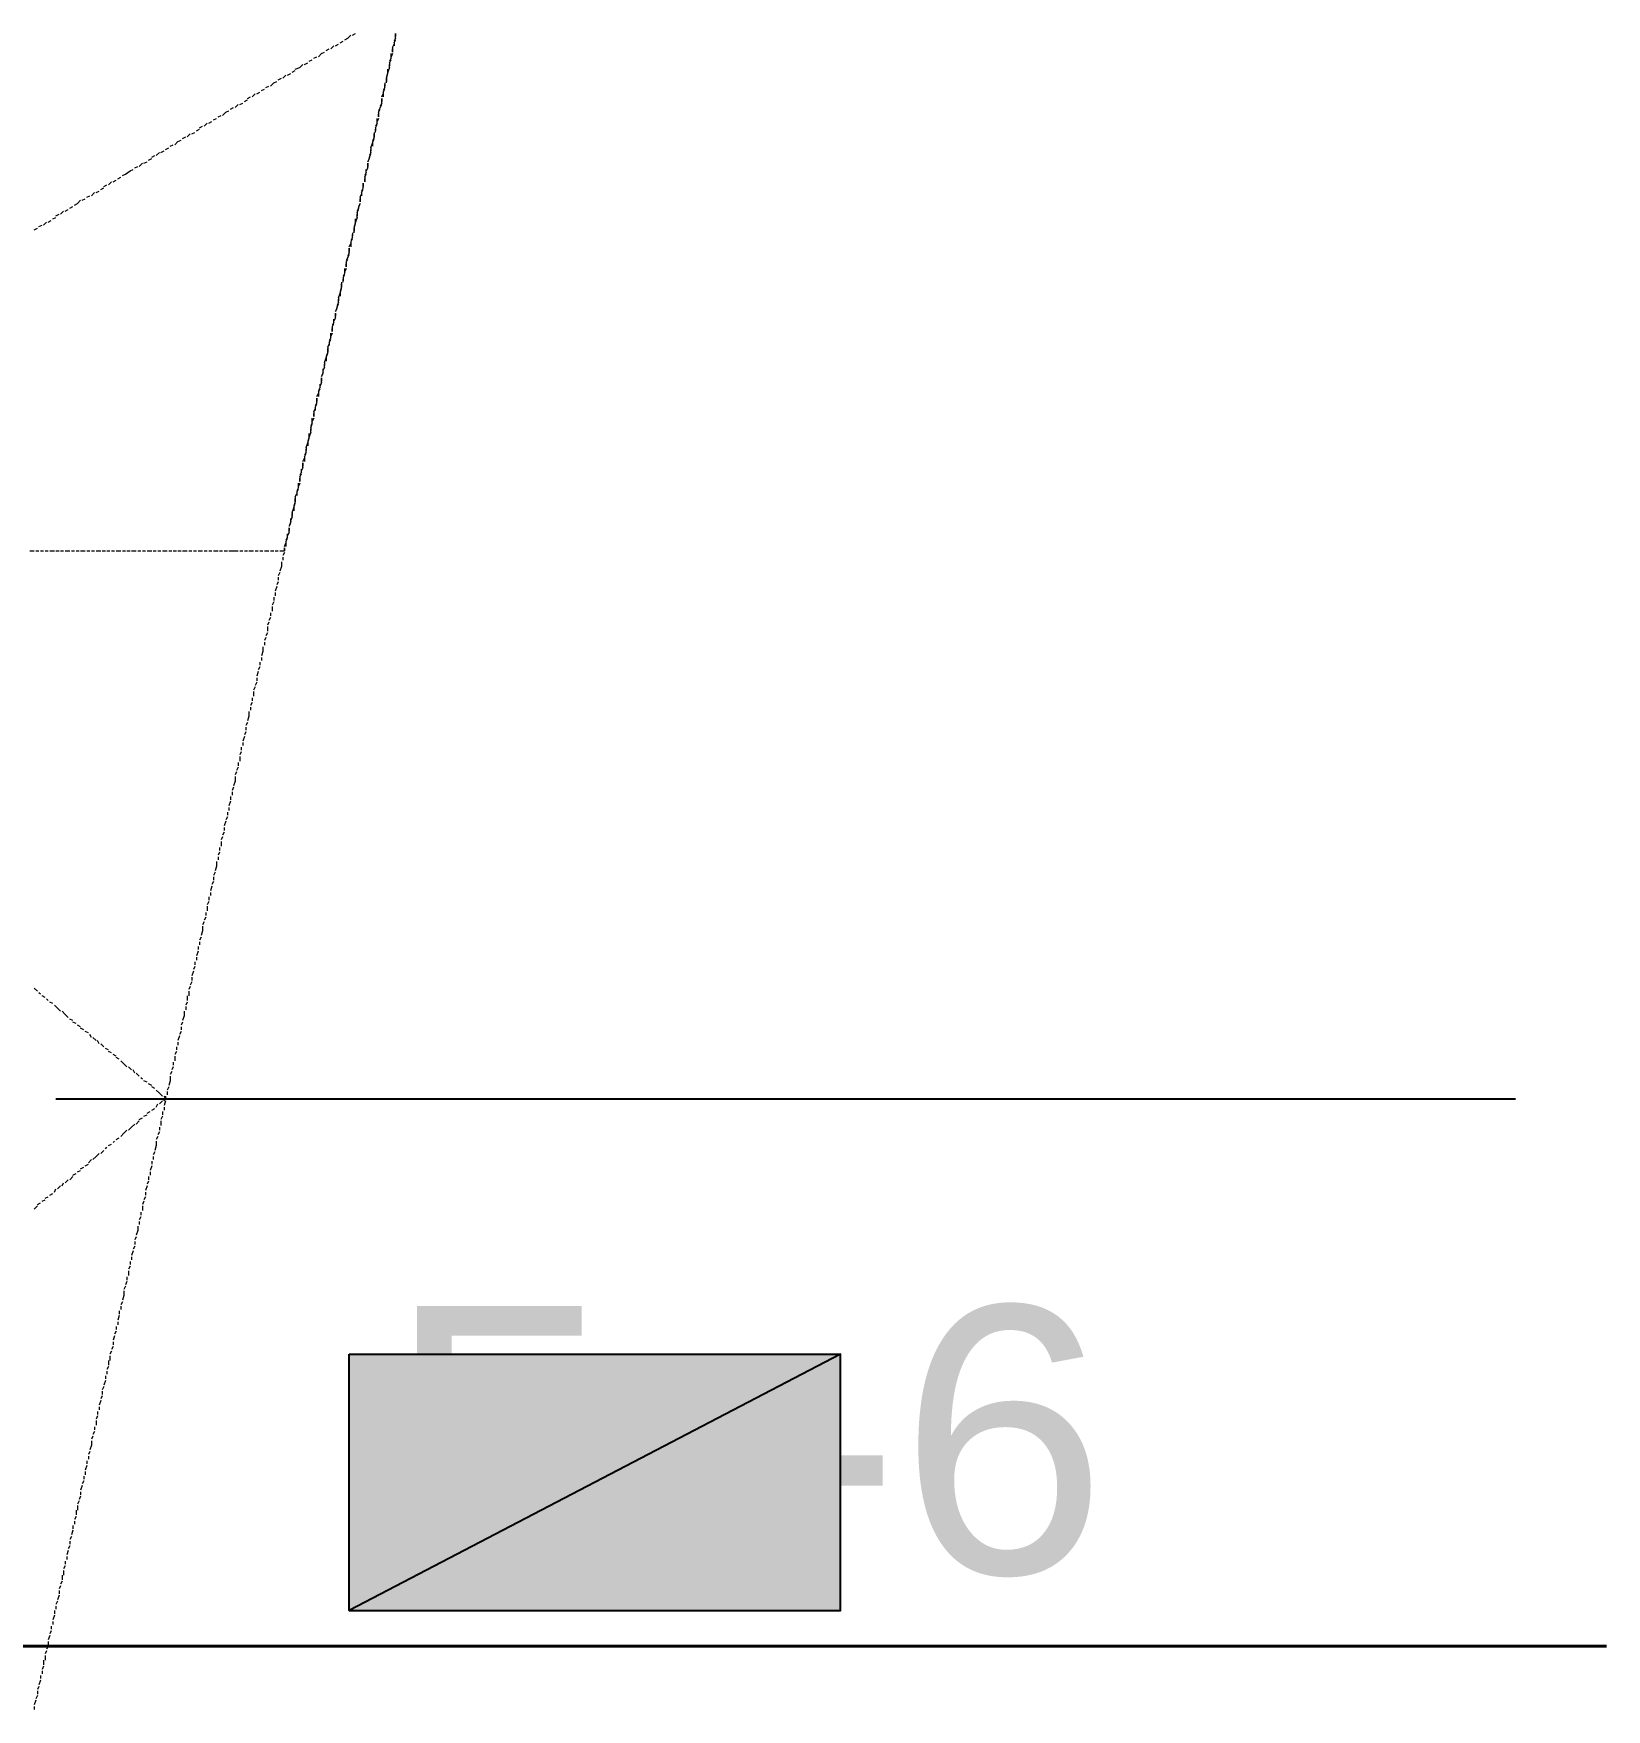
# Model space of a CAD drawing. Extents: x 0 to 604, y 0 to 420.
# Drawn here: x 296.43 to 317.99, y 194.94 to 217.91 of the extents above; entities that cross this region are included whole.
import ezdxf

# ---------------------------------------------------------------- set-up
doc = ezdxf.new("R2010")
doc.units = 0
doc.styles.add('TEYPDFCAD_TEXT', font='arial.ttf')

msp = doc.modelspace()

# ---------------------------------------------------------------- hatches: boundary and pattern name
at = {"true_color": 0xffffff}
h = msp.add_hatch(color=0, dxfattribs=at)
h.paths.add_polyline_path([(300.757, 199.813), (307.488, 199.813), (300.757, 196.3)])
h.paths.add_polyline_path([(307.488, 199.813), (300.757, 196.3), (307.488, 196.3)])

# ---------------------------------------------------------------- linework, layer by layer
at = {"color": 7, "lineweight": 5}
for p, q in [((300.503, 217.699), (300.545, 217.742)), ((300.567, 217.742), (300.609, 217.763)), ((300.63, 217.784), (300.673, 217.805)), ((300.694, 217.826), (300.736, 217.847)), ((300.736, 217.847), (300.778, 217.89)), ((300.8, 217.89), (300.842, 217.911)), ((301.35, 217.72), (301.371, 217.763)), ((301.35, 217.72), (301.35, 217.657)), ((301.392, 217.847), (301.371, 217.805)), ((301.371, 217.784), (301.392, 217.826)), ((301.371, 217.784), (301.371, 217.742)), ((301.392, 217.847), (301.392, 217.911)), ((301.392, 217.911), (301.392, 217.869)), ((300.08, 217.445), (300.122, 217.488)), ((300.143, 217.488), (300.186, 217.509)), ((300.207, 217.53), (300.249, 217.551)), ((300.27, 217.572), (300.313, 217.593)), ((300.334, 217.593), (300.376, 217.636)), ((300.376, 217.636), (300.418, 217.657)), ((300.44, 217.678), (300.482, 217.699)), ((301.329, 217.572), (301.308, 217.53)), ((301.308, 217.509), (301.329, 217.551)), ((301.308, 217.509), (301.308, 217.466)), ((301.308, 217.445), (301.308, 217.488)), ((301.329, 217.572), (301.329, 217.636)), ((301.35, 217.636), (301.329, 217.593)), ((301.35, 217.657), (301.35, 217.699)), ((299.783, 217.276), (299.826, 217.297)), ((299.847, 217.297), (299.889, 217.339)), ((299.911, 217.339), (299.953, 217.361)), ((299.974, 217.382), (300.016, 217.403)), ((300.016, 217.424), (300.08, 217.445)), ((301.286, 217.382), (301.265, 217.318)), ((301.265, 217.297), (301.286, 217.361)), ((301.265, 217.233), (301.265, 217.297)), ((301.265, 217.297), (301.265, 217.255)), ((301.308, 217.445), (301.286, 217.382)), ((301.286, 217.382), (301.286, 217.424)), ((299.36, 217.022), (299.402, 217.043)), ((299.424, 217.043), (299.466, 217.085)), ((299.487, 217.085), (299.529, 217.107)), ((299.551, 217.128), (299.593, 217.149)), ((299.614, 217.17), (299.656, 217.191)), ((299.678, 217.191), (299.72, 217.233)), ((299.72, 217.233), (299.762, 217.255)), ((301.202, 217.043), (301.223, 217.085)), ((301.244, 217.17), (301.223, 217.128)), ((301.223, 217.107), (301.244, 217.149)), ((301.223, 217.107), (301.223, 217.043)), ((301.244, 217.233), (301.244, 217.191)), ((301.244, 217.17), (301.244, 217.212)), ((299.021, 216.789), (299.064, 216.831)), ((299.064, 216.831), (299.106, 216.852)), ((299.127, 216.874), (299.17, 216.895)), ((299.191, 216.895), (299.233, 216.937)), ((299.254, 216.937), (299.297, 216.958)), ((299.318, 216.98), (299.36, 217.001)), ((301.18, 216.895), (301.159, 216.852)), ((301.159, 216.831), (301.18, 216.874)), ((301.159, 216.831), (301.159, 216.768)), ((301.159, 216.768), (301.159, 216.81)), ((301.202, 216.958), (301.18, 216.916)), ((301.18, 216.895), (301.202, 216.937)), ((301.202, 216.958), (301.202, 217.022)), ((301.202, 217.022), (301.202, 216.98)), ((298.662, 216.577), (298.704, 216.599)), ((298.704, 216.62), (298.746, 216.641)), ((298.767, 216.641), (298.81, 216.683)), ((298.831, 216.683), (298.873, 216.704)), ((298.894, 216.726), (298.937, 216.747)), ((298.958, 216.768), (299, 216.789)), ((301.138, 216.683), (301.117, 216.641)), ((301.117, 216.62), (301.138, 216.662)), ((301.117, 216.62), (301.117, 216.577)), ((301.117, 216.556), (301.117, 216.599)), ((301.138, 216.683), (301.138, 216.747)), ((301.159, 216.747), (301.138, 216.704)), ((298.238, 216.323), (298.281, 216.345)), ((298.302, 216.366), (298.344, 216.387)), ((298.365, 216.387), (298.408, 216.429)), ((298.408, 216.429), (298.45, 216.45)), ((298.471, 216.471), (298.514, 216.493)), ((298.535, 216.493), (298.577, 216.535)), ((298.598, 216.535), (298.64, 216.556)), ((301.053, 216.345), (301.075, 216.408)), ((301.053, 216.345), (301.053, 216.302)), ((301.096, 216.493), (301.075, 216.429)), ((301.075, 216.408), (301.096, 216.471)), ((301.075, 216.408), (301.075, 216.366)), ((301.096, 216.556), (301.096, 216.493)), ((301.096, 216.493), (301.096, 216.535)), ((297.878, 216.09), (297.921, 216.133)), ((297.942, 216.133), (297.984, 216.154)), ((298.005, 216.175), (298.048, 216.196)), ((298.048, 216.218), (298.09, 216.239)), ((298.111, 216.239), (298.154, 216.281)), ((298.175, 216.281), (298.217, 216.302)), ((301.032, 216.218), (301.011, 216.154)), ((301.011, 216.154), (301.032, 216.196)), ((301.011, 216.069), (301.011, 216.133)), ((301.011, 216.133), (301.011, 216.09)), ((301.053, 216.281), (301.032, 216.239)), ((301.032, 216.218), (301.053, 216.26)), ((301.053, 216.281), (301.053, 216.323)), ((297.455, 215.836), (297.497, 215.879)), ((297.519, 215.879), (297.561, 215.9)), ((297.582, 215.921), (297.625, 215.942)), ((297.646, 215.964), (297.688, 215.985)), ((297.688, 215.985), (297.752, 216.027)), ((297.752, 216.027), (297.794, 216.048)), ((297.815, 216.069), (297.857, 216.09)), ((300.99, 216.006), (300.969, 215.964)), ((300.969, 215.942), (300.99, 215.985)), ((300.969, 215.942), (300.969, 215.879)), ((300.969, 215.879), (300.969, 215.921)), ((301.011, 216.069), (300.99, 216.027)), ((300.99, 216.006), (300.99, 216.048)), ((297.159, 215.667), (297.201, 215.688)), ((297.222, 215.688), (297.265, 215.731)), ((297.286, 215.731), (297.328, 215.752)), ((297.349, 215.773), (297.392, 215.794)), ((297.392, 215.815), (297.434, 215.836)), ((300.905, 215.667), (300.926, 215.709)), ((300.905, 215.667), (300.905, 215.604)), ((300.948, 215.794), (300.926, 215.752)), ((300.926, 215.731), (300.948, 215.773)), ((300.926, 215.731), (300.926, 215.688)), ((300.948, 215.794), (300.948, 215.858)), ((300.948, 215.858), (300.948, 215.815)), ((296.735, 215.413), (296.778, 215.434)), ((296.799, 215.434), (296.841, 215.477)), ((296.863, 215.477), (296.905, 215.498)), ((296.926, 215.519), (296.968, 215.54)), ((296.99, 215.561), (297.032, 215.583)), ((297.032, 215.583), (297.074, 215.625)), ((297.095, 215.625), (297.138, 215.646)), ((300.884, 215.519), (300.863, 215.477)), ((300.863, 215.456), (300.884, 215.498)), ((300.863, 215.456), (300.863, 215.413)), ((300.863, 215.392), (300.863, 215.434)), ((300.884, 215.519), (300.905, 215.583)), ((300.905, 215.583), (300.884, 215.54)), ((300.905, 215.604), (300.905, 215.646)), ((296.439, 215.223), (296.481, 215.244)), ((296.503, 215.265), (296.545, 215.286)), ((296.566, 215.286), (296.608, 215.328)), ((296.63, 215.328), (296.672, 215.35)), ((296.693, 215.371), (296.735, 215.392)), ((300.842, 215.328), (300.821, 215.265)), ((300.821, 215.244), (300.842, 215.307)), ((300.821, 215.18), (300.821, 215.244)), ((300.821, 215.244), (300.821, 215.202)), ((300.863, 215.392), (300.842, 215.328)), ((300.842, 215.328), (300.842, 215.371)), ((300.757, 214.99), (300.778, 215.032)), ((300.757, 214.905), (300.757, 214.969)), ((300.757, 214.969), (300.757, 214.926)), ((300.8, 215.117), (300.778, 215.075)), ((300.778, 215.053), (300.8, 215.096)), ((300.778, 215.053), (300.778, 214.99)), ((300.8, 215.18), (300.8, 215.138)), ((300.8, 215.117), (300.8, 215.159)), ((300.736, 214.842), (300.715, 214.799)), ((300.715, 214.778), (300.736, 214.821)), ((300.715, 214.778), (300.715, 214.715)), ((300.715, 214.715), (300.715, 214.757)), ((300.757, 214.905), (300.736, 214.863)), ((300.736, 214.842), (300.757, 214.884)), ((300.651, 214.503), (300.651, 214.44)), ((300.694, 214.63), (300.673, 214.588)), ((300.673, 214.566), (300.694, 214.609)), ((300.673, 214.566), (300.673, 214.524)), ((300.673, 214.503), (300.673, 214.545)), ((300.694, 214.63), (300.694, 214.693)), ((300.715, 214.693), (300.694, 214.651)), ((300.609, 214.291), (300.63, 214.355)), ((300.609, 214.291), (300.609, 214.249)), ((300.651, 214.44), (300.63, 214.376)), ((300.63, 214.355), (300.651, 214.418)), ((300.63, 214.355), (300.63, 214.312)), ((300.651, 214.44), (300.651, 214.482)), ((300.588, 214.164), (300.567, 214.101)), ((300.567, 214.101), (300.588, 214.143)), ((300.567, 214.016), (300.567, 214.08)), ((300.567, 214.08), (300.567, 214.037)), ((300.609, 214.228), (300.588, 214.185)), ((300.588, 214.164), (300.609, 214.207)), ((300.609, 214.228), (300.609, 214.27)), ((300.545, 213.953), (300.524, 213.91)), ((300.524, 213.889), (300.545, 213.931)), ((300.524, 213.889), (300.524, 213.826)), ((300.524, 213.826), (300.524, 213.868)), ((300.567, 214.016), (300.545, 213.974)), ((300.545, 213.953), (300.545, 213.995)), ((300.461, 213.614), (300.482, 213.656)), ((300.461, 213.614), (300.461, 213.55)), ((300.461, 213.55), (300.461, 213.593)), ((300.503, 213.741), (300.482, 213.699)), ((300.482, 213.678), (300.503, 213.72)), ((300.482, 213.678), (300.482, 213.635)), ((300.503, 213.741), (300.503, 213.804)), ((300.524, 213.804), (300.503, 213.762)), ((300.418, 213.402), (300.44, 213.466)), ((300.418, 213.402), (300.418, 213.36)), ((300.418, 213.339), (300.418, 213.381)), ((300.461, 213.55), (300.44, 213.487)), ((300.44, 213.466), (300.461, 213.529)), ((300.44, 213.466), (300.44, 213.423)), ((300.376, 213.127), (300.355, 213.085)), ((300.397, 213.275), (300.376, 213.212)), ((300.376, 213.212), (300.397, 213.254)), ((300.376, 213.127), (300.376, 213.191)), ((300.376, 213.191), (300.376, 213.148)), ((300.418, 213.339), (300.397, 213.297)), ((300.397, 213.275), (300.397, 213.318)), ((300.313, 212.937), (300.334, 212.979)), ((300.313, 212.852), (300.313, 212.916)), ((300.313, 212.916), (300.313, 212.873)), ((300.355, 213.064), (300.334, 213.021)), ((300.334, 213), (300.355, 213.042)), ((300.334, 213), (300.334, 212.937)), ((300.355, 213.064), (300.355, 213.106)), ((300.27, 212.725), (300.291, 212.767)), ((300.27, 212.725), (300.27, 212.661)), ((300.27, 212.661), (300.27, 212.704)), ((300.313, 212.852), (300.291, 212.81)), ((300.291, 212.788), (300.313, 212.831)), ((300.291, 212.788), (300.291, 212.746)), ((300.228, 212.45), (300.207, 212.386)), ((300.249, 212.577), (300.228, 212.535)), ((300.228, 212.513), (300.249, 212.556)), ((300.228, 212.513), (300.228, 212.471)), ((300.228, 212.45), (300.228, 212.492)), ((300.249, 212.577), (300.249, 212.64)), ((300.27, 212.64), (300.249, 212.598)), ((300.164, 212.238), (300.186, 212.302)), ((300.164, 212.238), (300.164, 212.196)), ((300.164, 212.175), (300.164, 212.217)), ((300.207, 212.386), (300.186, 212.323)), ((300.186, 212.302), (300.207, 212.365)), ((300.186, 212.302), (300.186, 212.259)), ((300.207, 212.386), (300.207, 212.429)), ((300.122, 212.048), (300.143, 212.09)), ((300.122, 211.963), (300.122, 212.026)), ((300.122, 212.026), (300.122, 211.984)), ((300.164, 212.175), (300.143, 212.132)), ((300.143, 212.111), (300.164, 212.154)), ((300.143, 212.111), (300.143, 212.048)), ((300.059, 211.688), (300.059, 211.751)), ((300.08, 211.751), (300.059, 211.709)), ((300.101, 211.899), (300.08, 211.857)), ((300.08, 211.836), (300.101, 211.878)), ((300.08, 211.836), (300.08, 211.773)), ((300.08, 211.773), (300.08, 211.815)), ((300.122, 211.963), (300.101, 211.921)), ((300.101, 211.899), (300.101, 211.942)), ((300.016, 211.561), (300.038, 211.603)), ((300.016, 211.561), (300.016, 211.497)), ((300.016, 211.497), (300.016, 211.54)), ((300.059, 211.688), (300.038, 211.645)), ((300.038, 211.624), (300.059, 211.667)), ((300.038, 211.624), (300.038, 211.582)), ((299.974, 211.286), (299.953, 211.243)), ((299.974, 211.349), (299.995, 211.413)), ((299.974, 211.349), (299.974, 211.307)), ((299.974, 211.286), (299.974, 211.328)), ((300.016, 211.497), (299.995, 211.434)), ((299.995, 211.413), (300.016, 211.476)), ((299.995, 211.413), (299.995, 211.37)), ((299.932, 211.074), (299.911, 211.032)), ((299.953, 211.222), (299.932, 211.159)), ((299.932, 211.159), (299.953, 211.201)), ((299.932, 211.074), (299.932, 211.137)), ((299.932, 211.137), (299.932, 211.095)), ((299.953, 211.222), (299.953, 211.264)), ((299.868, 210.883), (299.889, 210.926)), ((299.868, 210.82), (299.868, 210.862)), ((299.868, 210.862), (299.868, 210.82)), ((299.911, 211.011), (299.889, 210.968)), ((299.889, 210.947), (299.911, 210.989)), ((299.889, 210.947), (299.889, 210.883)), ((299.911, 211.011), (299.911, 211.053)), ((296.376, 210.82), (296.439, 210.82)), ((296.46, 210.82), (296.503, 210.82)), ((296.524, 210.82), (296.566, 210.82)), ((296.587, 210.82), (296.63, 210.82)), ((296.651, 210.82), (296.714, 210.82)), ((296.735, 210.82), (296.778, 210.82)), ((296.799, 210.82), (296.841, 210.82)), ((296.863, 210.82), (296.926, 210.82)), ((296.947, 210.82), (296.99, 210.82)), ((297.011, 210.82), (297.053, 210.82)), ((297.074, 210.82), (297.138, 210.82)), ((297.159, 210.82), (297.201, 210.82)), ((297.222, 210.82), (297.265, 210.82)), ((297.286, 210.82), (297.349, 210.82)), ((297.37, 210.82), (297.413, 210.82)), ((297.434, 210.82), (297.476, 210.82)), ((297.497, 210.82), (297.54, 210.82)), ((297.561, 210.82), (297.625, 210.82)), ((297.646, 210.82), (297.688, 210.82)), ((297.709, 210.82), (297.752, 210.82)), ((297.773, 210.82), (297.836, 210.82)), ((297.857, 210.82), (297.9, 210.82)), ((297.921, 210.82), (297.963, 210.82)), ((297.984, 210.82), (298.048, 210.82)), ((298.069, 210.82), (298.111, 210.82)), ((298.132, 210.82), (298.175, 210.82)), ((298.196, 210.82), (298.259, 210.82)), ((298.281, 210.82), (298.323, 210.82)), ((298.344, 210.82), (298.387, 210.82)), ((298.408, 210.82), (298.45, 210.82)), ((298.471, 210.82), (298.535, 210.82)), ((298.556, 210.82), (298.598, 210.82)), ((298.619, 210.82), (298.662, 210.82)), ((298.683, 210.82), (298.746, 210.82)), ((298.767, 210.82), (298.81, 210.82)), ((298.831, 210.82), (298.873, 210.82)), ((298.894, 210.82), (298.958, 210.82)), ((298.979, 210.82), (299.021, 210.82)), ((299.043, 210.82), (299.085, 210.82)), ((299.106, 210.82), (299.17, 210.82)), ((299.17, 210.82), (299.233, 210.82)), ((299.254, 210.82), (299.297, 210.82)), ((299.318, 210.82), (299.36, 210.82)), ((299.381, 210.82), (299.445, 210.82)), ((299.466, 210.82), (299.508, 210.82)), ((299.529, 210.82), (299.572, 210.82)), ((299.593, 210.82), (299.656, 210.82)), ((299.678, 210.82), (299.72, 210.82)), ((299.741, 210.82), (299.783, 210.82)), ((299.805, 210.82), (299.868, 210.82)), ((299.826, 210.608), (299.805, 210.545)), ((299.826, 210.672), (299.826, 210.608)), ((299.868, 210.799), (299.847, 210.756)), ((299.847, 210.735), (299.847, 210.693)), ((299.783, 210.397), (299.762, 210.354)), ((299.805, 210.524), (299.783, 210.481)), ((299.783, 210.46), (299.783, 210.418)), ((299.72, 210.185), (299.72, 210.143)), ((299.762, 210.333), (299.741, 210.27)), ((299.741, 210.249), (299.741, 210.206)), ((299.678, 209.91), (299.656, 209.868)), ((299.678, 209.973), (299.678, 209.931)), ((299.72, 210.121), (299.699, 210.079)), ((299.699, 210.058), (299.699, 209.994)), ((299.635, 209.698), (299.614, 209.656)), ((299.656, 209.846), (299.635, 209.804)), ((299.635, 209.783), (299.635, 209.719)), ((299.572, 209.508), (299.572, 209.444)), ((299.614, 209.635), (299.593, 209.592)), ((299.593, 209.571), (299.593, 209.529)), ((299.529, 209.232), (299.508, 209.19)), ((299.529, 209.296), (299.529, 209.254)), ((299.572, 209.444), (299.551, 209.381)), ((299.551, 209.359), (299.551, 209.317)), ((299.487, 209.021), (299.466, 208.978)), ((299.508, 209.169), (299.487, 209.106)), ((299.487, 209.084), (299.487, 209.042)), ((299.424, 208.809), (299.424, 208.767)), ((299.466, 208.957), (299.445, 208.915)), ((299.445, 208.894), (299.445, 208.83)), ((299.381, 208.555), (299.36, 208.492)), ((299.381, 208.619), (299.381, 208.555)), ((299.424, 208.746), (299.402, 208.703)), ((299.402, 208.682), (299.402, 208.64)), ((299.339, 208.343), (299.318, 208.301)), ((299.36, 208.47), (299.339, 208.428)), ((299.339, 208.407), (299.339, 208.365)), ((299.276, 208.132), (299.276, 208.089)), ((299.318, 208.28), (299.297, 208.216)), ((299.297, 208.195), (299.297, 208.153)), ((299.233, 207.857), (299.212, 207.814)), ((299.233, 207.92), (299.233, 207.878)), ((299.276, 208.068), (299.254, 208.026)), ((299.254, 208.005), (299.254, 207.941)), ((299.191, 207.666), (299.17, 207.603)), ((299.212, 207.793), (299.191, 207.751)), ((299.191, 207.73), (299.191, 207.666)), ((299.127, 207.391), (299.106, 207.327)), ((299.127, 207.454), (299.127, 207.412)), ((299.17, 207.582), (299.149, 207.539)), ((299.149, 207.518), (299.149, 207.476)), ((299.085, 207.179), (299.064, 207.137)), ((299.085, 207.243), (299.085, 207.201)), ((299.106, 207.306), (299.106, 207.264)), ((299.043, 206.968), (299.021, 206.925)), ((299.064, 207.116), (299.043, 207.052)), ((299.043, 207.031), (299.043, 206.989)), ((298.979, 206.692), (298.958, 206.65)), ((298.979, 206.756), (298.979, 206.714)), ((299.021, 206.904), (299, 206.862)), ((299, 206.841), (299, 206.777)), ((298.937, 206.502), (298.916, 206.439)), ((298.937, 206.565), (298.937, 206.502)), ((298.958, 206.629), (298.958, 206.587)), ((298.894, 206.29), (298.873, 206.248)), ((298.916, 206.417), (298.894, 206.375)), ((298.894, 206.354), (298.894, 206.311)), ((298.831, 206.015), (298.81, 205.973)), ((298.831, 206.079), (298.831, 206.036)), ((298.873, 206.227), (298.852, 206.163)), ((298.852, 206.142), (298.852, 206.1)), ((298.789, 205.804), (298.767, 205.761)), ((298.789, 205.867), (298.789, 205.825)), ((298.81, 205.952), (298.81, 205.888)), ((298.746, 205.613), (298.725, 205.549)), ((298.767, 205.74), (298.746, 205.698)), ((298.746, 205.677), (298.746, 205.613)), ((298.683, 205.338), (298.662, 205.274)), ((298.683, 205.401), (298.683, 205.359)), ((298.725, 205.528), (298.704, 205.486)), ((298.704, 205.465), (298.704, 205.423)), ((298.64, 205.126), (298.619, 205.084)), ((298.64, 205.19), (298.64, 205.147)), ((298.662, 205.253), (298.662, 205.211)), ((298.598, 204.915), (298.577, 204.872)), ((298.619, 205.063), (298.598, 204.999)), ((298.598, 204.978), (298.598, 204.936)), ((296.481, 204.787), (296.439, 204.83)), ((296.524, 204.745), (296.503, 204.766)), ((296.587, 204.703), (296.545, 204.724)), ((296.63, 204.661), (296.608, 204.682)), ((296.693, 204.618), (296.651, 204.639)), ((298.535, 204.639), (298.514, 204.597)), ((298.535, 204.724), (298.535, 204.661)), ((298.577, 204.851), (298.556, 204.809)), ((298.556, 204.787), (298.556, 204.724)), ((296.757, 204.555), (296.714, 204.597)), ((296.799, 204.512), (296.757, 204.555)), ((296.863, 204.47), (296.82, 204.512)), ((296.905, 204.428), (296.863, 204.47)), ((296.968, 204.385), (296.926, 204.406)), ((298.492, 204.449), (298.471, 204.385)), ((298.492, 204.512), (298.492, 204.449)), ((298.514, 204.576), (298.514, 204.534)), ((297.011, 204.343), (296.968, 204.364)), ((297.074, 204.301), (297.032, 204.322)), ((297.116, 204.258), (297.074, 204.28)), ((297.18, 204.216), (297.138, 204.237)), ((297.222, 204.152), (297.201, 204.195)), ((298.429, 204.174), (298.408, 204.11)), ((298.45, 204.237), (298.429, 204.195)), ((298.471, 204.364), (298.45, 204.322)), ((298.45, 204.301), (298.45, 204.258)), ((297.286, 204.11), (297.243, 204.152)), ((297.328, 204.068), (297.307, 204.11)), ((297.392, 204.025), (297.349, 204.068)), ((297.455, 203.983), (297.413, 204.004)), ((297.497, 203.941), (297.455, 203.962)), ((298.387, 203.962), (298.365, 203.92)), ((298.387, 204.025), (298.387, 203.983)), ((298.408, 204.089), (298.408, 204.047)), ((297.561, 203.899), (297.519, 203.92)), ((297.603, 203.856), (297.561, 203.877)), ((297.667, 203.793), (297.625, 203.835)), ((297.709, 203.75), (297.667, 203.793)), ((297.773, 203.708), (297.73, 203.75)), ((297.815, 203.666), (297.794, 203.708)), ((298.344, 203.75), (298.323, 203.708)), ((298.344, 203.814), (298.344, 203.772)), ((298.365, 203.899), (298.365, 203.835)), ((297.878, 203.623), (297.836, 203.666)), ((297.921, 203.581), (297.9, 203.602)), ((297.984, 203.539), (297.942, 203.56)), ((298.048, 203.496), (298.005, 203.518)), ((298.302, 203.56), (298.281, 203.496)), ((298.323, 203.687), (298.302, 203.644)), ((298.302, 203.623), (298.302, 203.56)), ((298.09, 203.454), (298.048, 203.475)), ((298.154, 203.391), (298.111, 203.433)), ((298.196, 203.348), (298.154, 203.391)), ((298.154, 203.242), (298.196, 203.285)), ((298.238, 203.327), (298.217, 203.348)), ((298.217, 203.285), (298.238, 203.327)), ((298.238, 203.285), (298.217, 203.221)), ((298.238, 203.348), (298.238, 203.306)), ((298.281, 203.475), (298.259, 203.433)), ((298.259, 203.412), (298.259, 203.369)), ((297.878, 203.031), (297.921, 203.052)), ((297.942, 203.073), (297.984, 203.094)), ((297.984, 203.115), (298.027, 203.137)), ((298.048, 203.158), (298.09, 203.179)), ((298.111, 203.2), (298.132, 203.242)), ((298.196, 203.073), (298.175, 203.031)), ((298.196, 203.137), (298.196, 203.094)), ((298.217, 203.2), (298.217, 203.158)), ((297.625, 202.798), (297.667, 202.84)), ((297.667, 202.84), (297.709, 202.882)), ((297.73, 202.882), (297.773, 202.925)), ((297.773, 202.925), (297.815, 202.967)), ((297.836, 202.967), (297.878, 203.009)), ((298.132, 202.798), (298.111, 202.756)), ((298.154, 202.861), (298.132, 202.819)), ((298.154, 202.925), (298.154, 202.882)), ((298.175, 203.009), (298.175, 202.946)), ((297.286, 202.523), (297.328, 202.565)), ((297.349, 202.565), (297.392, 202.607)), ((297.413, 202.629), (297.434, 202.65)), ((297.455, 202.671), (297.497, 202.692)), ((297.519, 202.713), (297.54, 202.734)), ((297.561, 202.756), (297.603, 202.777)), ((298.09, 202.586), (298.069, 202.544)), ((298.111, 202.671), (298.09, 202.607)), ((298.111, 202.734), (298.111, 202.671)), ((297.032, 202.311), (297.074, 202.332)), ((297.074, 202.353), (297.116, 202.375)), ((297.138, 202.396), (297.18, 202.417)), ((297.18, 202.438), (297.222, 202.48)), ((297.243, 202.48), (297.286, 202.523)), ((298.048, 202.396), (298.027, 202.332)), ((298.048, 202.459), (298.048, 202.417)), ((298.069, 202.523), (298.069, 202.48)), ((296.757, 202.078), (296.799, 202.12)), ((296.82, 202.12), (296.841, 202.163)), ((296.863, 202.163), (296.905, 202.205)), ((296.926, 202.205), (296.968, 202.248)), ((296.968, 202.269), (297.011, 202.29)), ((297.984, 202.12), (297.963, 202.057)), ((298.005, 202.184), (297.984, 202.142)), ((298.005, 202.248), (298.005, 202.205)), ((298.027, 202.311), (298.027, 202.269)), ((296.481, 201.867), (296.524, 201.888)), ((296.545, 201.909), (296.587, 201.93)), ((296.587, 201.951), (296.63, 201.972)), ((296.651, 201.994), (296.693, 202.015)), ((296.714, 202.036), (296.735, 202.078)), ((297.942, 201.909), (297.921, 201.867)), ((297.963, 201.972), (297.942, 201.93)), ((297.963, 202.036), (297.963, 201.994)), ((296.439, 201.803), (296.481, 201.845)), ((297.9, 201.697), (297.878, 201.655)), ((297.9, 201.761), (297.9, 201.718)), ((297.921, 201.845), (297.921, 201.782)), ((297.836, 201.422), (297.815, 201.38)), ((297.857, 201.507), (297.836, 201.443)), ((297.857, 201.57), (297.857, 201.507)), ((297.878, 201.634), (297.878, 201.591)), ((297.794, 201.232), (297.773, 201.168)), ((297.815, 201.295), (297.794, 201.253)), ((297.815, 201.358), (297.815, 201.316)), ((297.752, 201.02), (297.73, 200.977)), ((297.73, 200.956), (297.73, 200.893)), ((297.752, 201.083), (297.752, 201.041)), ((297.773, 201.147), (297.773, 201.105)), ((297.688, 200.745), (297.667, 200.702)), ((297.709, 200.808), (297.688, 200.766)), ((297.709, 200.872), (297.709, 200.829)), ((297.646, 200.533), (297.625, 200.491)), ((297.667, 200.618), (297.646, 200.554)), ((297.667, 200.681), (297.667, 200.618)), ((297.603, 200.343), (297.582, 200.279)), ((297.603, 200.406), (297.603, 200.364)), ((297.625, 200.47), (297.625, 200.427)), ((297.54, 200.067), (297.519, 200.004)), ((297.561, 200.131), (297.54, 200.089)), ((297.561, 200.194), (297.561, 200.152)), ((297.582, 200.258), (297.582, 200.215)), ((297.497, 199.856), (297.476, 199.813)), ((297.519, 199.919), (297.497, 199.877)), ((297.519, 199.983), (297.519, 199.94)), ((297.455, 199.644), (297.434, 199.602)), ((297.434, 199.581), (297.434, 199.538)), ((297.455, 199.729), (297.455, 199.665)), ((297.476, 199.792), (297.476, 199.729)), ((297.392, 199.369), (297.37, 199.327)), ((297.413, 199.453), (297.392, 199.39)), ((297.413, 199.517), (297.413, 199.475)), ((297.349, 199.178), (297.328, 199.115)), ((297.37, 199.242), (297.349, 199.2)), ((297.37, 199.305), (297.37, 199.263)), ((297.307, 198.967), (297.286, 198.924)), ((297.286, 198.903), (297.286, 198.84)), ((297.307, 199.03), (297.307, 198.988)), ((297.328, 199.094), (297.328, 199.051)), ((297.243, 198.691), (297.222, 198.649)), ((297.265, 198.755), (297.243, 198.713)), ((297.265, 198.818), (297.265, 198.776)), ((297.201, 198.48), (297.18, 198.438)), ((297.222, 198.565), (297.201, 198.501)), ((297.222, 198.628), (297.222, 198.565)), ((297.159, 198.289), (297.138, 198.226)), ((297.138, 198.205), (297.138, 198.162)), ((297.159, 198.353), (297.159, 198.31)), ((297.18, 198.416), (297.18, 198.374)), ((297.095, 198.014), (297.074, 197.951)), ((297.116, 198.078), (297.095, 198.035)), ((297.116, 198.141), (297.116, 198.099)), ((297.053, 197.803), (297.032, 197.76)), ((297.032, 197.739), (297.032, 197.675)), ((297.074, 197.866), (297.053, 197.824)), ((297.074, 197.929), (297.074, 197.887)), ((297.011, 197.591), (296.99, 197.548)), ((296.99, 197.527), (296.99, 197.485)), ((297.011, 197.675), (297.011, 197.612)), ((296.947, 197.316), (296.926, 197.273)), ((296.968, 197.4), (296.947, 197.337)), ((296.968, 197.464), (296.968, 197.422)), ((296.905, 197.125), (296.884, 197.062)), ((296.926, 197.189), (296.905, 197.146)), ((296.926, 197.252), (296.926, 197.21)), ((296.863, 196.913), (296.841, 196.871)), ((296.841, 196.85), (296.841, 196.786)), ((296.863, 196.977), (296.863, 196.935)), ((296.884, 197.041), (296.884, 196.998)), ((296.799, 196.638), (296.778, 196.596)), ((296.82, 196.702), (296.799, 196.66)), ((296.82, 196.786), (296.82, 196.723)), ((296.757, 196.427), (296.735, 196.384)), ((296.735, 196.363), (296.735, 196.321)), ((296.778, 196.511), (296.757, 196.448)), ((296.778, 196.575), (296.778, 196.532)), ((296.714, 196.236), (296.693, 196.173)), ((296.693, 196.151), (296.693, 196.109)), ((296.714, 196.3), (296.714, 196.257)), ((296.651, 195.961), (296.63, 195.898)), ((296.672, 196.024), (296.651, 195.982)), ((296.672, 196.088), (296.672, 196.046)), ((296.439, 195.813), (296.481, 195.813)), ((296.503, 195.813), (296.566, 195.813)), ((296.587, 195.813), (296.608, 195.813)), ((296.608, 195.749), (296.587, 195.707)), ((296.587, 195.686), (296.587, 195.622)), ((296.63, 195.813), (296.608, 195.77)), ((296.63, 195.876), (296.63, 195.834)), ((296.566, 195.538), (296.545, 195.495)), ((296.545, 195.474), (296.545, 195.432)), ((296.566, 195.622), (296.566, 195.559)), ((296.503, 195.262), (296.481, 195.22)), ((296.524, 195.347), (296.503, 195.284)), ((296.524, 195.411), (296.524, 195.368)), ((296.46, 195.072), (296.439, 195.008)), ((296.439, 194.987), (296.439, 194.945)), ((296.481, 195.136), (296.46, 195.093)), ((296.481, 195.199), (296.481, 195.157))]:
    msp.add_line(p, q, dxfattribs=at)
at = {"lineweight": 25}
msp.add_line((316.738, 203.306), (296.735, 203.306), dxfattribs=at)
at = {"color": 0, "lineweight": 0, "true_color": 0xffffff}
msp.add_line((300.757, 196.3), (307.488, 196.3), dxfattribs=at)
at = {"color": 7, "lineweight": 40}
msp.add_line((317.987, 195.813), (290.491, 195.813), dxfattribs=at)
at = {"color": 0, "true_color": 0xffffff}
for points in [[(300.757, 199.813), (307.488, 199.813), (300.757, 196.3)], [(307.488, 199.813), (300.757, 196.3), (307.488, 196.3)]]:
    msp.add_lwpolyline(points, close=True, dxfattribs=at)

# ---------------------------------------------------------------- texts
at = {"color": 7, "style": 'TEYPDFCAD_TEXT'}
msp.add_text('Гс-6', height=3.6618, dxfattribs=at).set_placement((301.265, 196.808))

doc.saveas('drawing.dxf')
